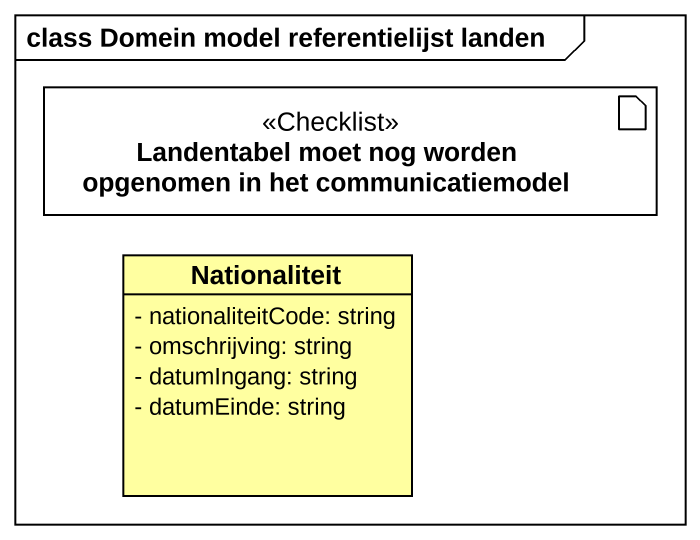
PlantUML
@startuml
mainframe class Domein model referentielijst landen
allowmixing
hide circle
hide empty members
skinparam classAttributeIconSize 0
artifact "Landentabel moet nog worden opgenomen in het communicatiemodel" as Landentabel_moet_nog_worden <<Checklist>>
class Nationaliteit #FFFFA0 {
  - nationaliteitCode: string
  - omschrijving: string
  - datumIngang: string
  - datumEinde: string
}
@enduml
